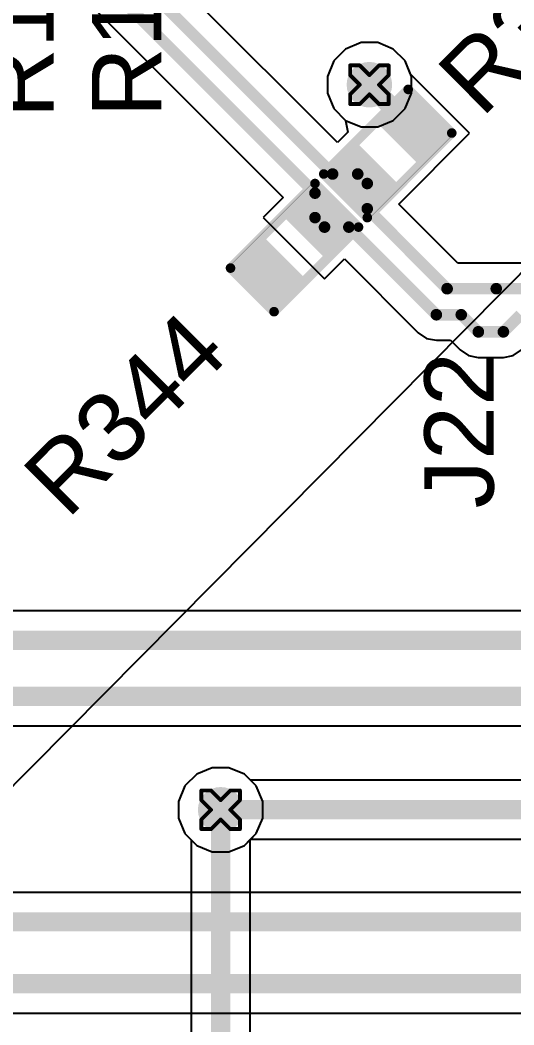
# Model space of a CAD drawing. Header units: inches. Extents: x -11 to 5379, y 0 to 5429.
# Drawn here: x 65.16 to 71.67, y 68.47 to 81.7 of the extents above; entities that cross this region are included whole.
import ezdxf

# ---------------------------------------------------------------- set-up
doc = ezdxf.new("R2010")
doc.units = ezdxf.units.IN
for name, color, linetype in [('Bottom Layer', 5, 'Continuous'), ('Bottom Solder', 6, 'Continuous'), ('Drill Drawing', 1, 'Continuous'), ('GND', 16, 'Continuous'), ('PWR', 76, 'Continuous'), ('Top Layer', 1, 'Continuous'), ('Top Overlay', 2, 'Continuous'), ('Top Paste', 8, 'Continuous'), ('Top Solder', 216, 'Continuous'), ('Via Holes', 16, 'Continuous')]:
    doc.layers.add(name, color=color, linetype=linetype)
doc.styles.add('Arial', font='', dxfattribs={"height": 0.2})
doc.styles.get('Arial').set_extended_font_data('Arial')

# ---------------------------------------------------------------- blocks, each defined once
blk = doc.blocks.new('R___0402_1')
at = {"layer": 'Top Layer'}
for points in [[(-0.699, -0.318), (-0.699, 0.318), (-0.241, 0.318), (-0.241, -0.318)], [(0.241, -0.318), (0.241, 0.318), (0.699, 0.318), (0.699, -0.318)]]:
    blk.add_hatch(color=1, dxfattribs=at).paths.add_polyline_path(points)
at = {"layer": 'Top Paste'}
for points in [[(-0.699, -0.318), (-0.699, 0.318), (-0.241, 0.318), (-0.241, -0.318)], [(0.241, -0.318), (0.241, 0.318), (0.699, 0.318), (0.699, -0.318)]]:
    blk.add_hatch(color=8, dxfattribs=at).paths.add_polyline_path(points)
at = {"layer": 'Top Solder'}
for points in [[(-0.754, -0.373), (-0.754, 0.373), (-0.186, 0.373), (-0.186, -0.373)], [(0.186, -0.373), (0.186, 0.373), (0.754, 0.373), (0.754, -0.373)]]:
    blk.add_hatch(color=216, dxfattribs=at).paths.add_polyline_path(points)
at = {"layer": 'Top Overlay'}
for points in [[(0.787, 0.406, 0.127, 0.127, 0), (-0.787, 0.406, 0.127, 0.127, 0)], [(-0.787, -0.406, 0.127, 0.127, 0), (-0.787, 0.406, 0.127, 0.127, 0)], [(0.787, -0.406, 0.127, 0.127, 0), (0.787, 0.406, 0.127, 0.127, 0)], [(0.787, -0.406, 0.127, 0.127, 0), (-0.787, -0.406, 0.127, 0.127, 0)], [(0.813, -0.432, 0.00323, 0.00323, 0), (-0.813, -0.432, 0.00323, 0.00323, 0)]]:
    blk.add_lwpolyline(points, format="xyseb", dxfattribs=at)
for points in [[(-0.819, 0.406, 0.0635, 0.0635, 1), (-0.756, 0.406, 0.0635, 0.0635, 1)], [(-0.819, 0.406, 0.0635, 0.0635, 1), (-0.756, 0.406, 0.0635, 0.0635, 1)], [(0.756, 0.406, 0.0635, 0.0635, 1), (0.819, 0.406, 0.0635, 0.0635, 1)], [(0.756, 0.406, 0.0635, 0.0635, 1), (0.819, 0.406, 0.0635, 0.0635, 1)], [(-0.819, -0.406, 0.0635, 0.0635, 1), (-0.756, -0.406, 0.0635, 0.0635, 1)], [(-0.819, -0.406, 0.0635, 0.0635, 1), (-0.756, -0.406, 0.0635, 0.0635, 1)], [(0.756, -0.406, 0.0635, 0.0635, 1), (0.819, -0.406, 0.0635, 0.0635, 1)], [(0.756, -0.406, 0.0635, 0.0635, 1), (0.819, -0.406, 0.0635, 0.0635, 1)], [(-0.814, -0.432, 0.00161, 0.00161, 1), (-0.812, -0.432, 0.00161, 0.00161, 1)], [(0.812, -0.432, 0.00161, 0.00161, 1), (0.814, -0.432, 0.00161, 0.00161, 1)]]:
    blk.add_lwpolyline(points, format="xyseb", close=True, dxfattribs=at)
blk = doc.blocks.new('R___0402_2')
at = {"layer": 'Top Layer'}
for points in [[(-0.699, -0.318), (-0.699, 0.318), (-0.241, 0.318), (-0.241, -0.318)], [(0.241, -0.318), (0.241, 0.318), (0.699, 0.318), (0.699, -0.318)]]:
    blk.add_hatch(color=1, dxfattribs=at).paths.add_polyline_path(points)
at = {"layer": 'Top Paste'}
for points in [[(-0.699, -0.318), (-0.699, 0.318), (-0.241, 0.318), (-0.241, -0.318)], [(0.241, -0.318), (0.241, 0.318), (0.699, 0.318), (0.699, -0.318)]]:
    blk.add_hatch(color=8, dxfattribs=at).paths.add_polyline_path(points)
at = {"layer": 'Top Solder'}
for points in [[(-0.754, -0.373), (-0.754, 0.373), (-0.186, 0.373), (-0.186, -0.373)], [(0.186, -0.373), (0.186, 0.373), (0.754, 0.373), (0.754, -0.373)]]:
    blk.add_hatch(color=216, dxfattribs=at).paths.add_polyline_path(points)
at = {"layer": 'Top Overlay'}
for points in [[(-0.787, 0.406, 0.127, 0.127, 0), (0.787, 0.406, 0.127, 0.127, 0)], [(-0.787, 0.406, 0.127, 0.127, 0), (-0.787, -0.406, 0.127, 0.127, 0)], [(0.787, 0.406, 0.127, 0.127, 0), (0.787, -0.406, 0.127, 0.127, 0)], [(-0.787, -0.406, 0.127, 0.127, 0), (0.787, -0.406, 0.127, 0.127, 0)], [(-0.813, -0.432, 0.00323, 0.00323, 0), (0.813, -0.432, 0.00323, 0.00323, 0)]]:
    blk.add_lwpolyline(points, format="xyseb", dxfattribs=at)
for points in [[(-0.819, 0.406, 0.0635, 0.0635, 1), (-0.756, 0.406, 0.0635, 0.0635, 1)], [(-0.819, 0.406, 0.0635, 0.0635, 1), (-0.756, 0.406, 0.0635, 0.0635, 1)], [(0.756, 0.406, 0.0635, 0.0635, 1), (0.819, 0.406, 0.0635, 0.0635, 1)], [(0.756, 0.406, 0.0635, 0.0635, 1), (0.819, 0.406, 0.0635, 0.0635, 1)], [(-0.819, -0.406, 0.0635, 0.0635, 1), (-0.756, -0.406, 0.0635, 0.0635, 1)], [(-0.819, -0.406, 0.0635, 0.0635, 1), (-0.756, -0.406, 0.0635, 0.0635, 1)], [(0.756, -0.406, 0.0635, 0.0635, 1), (0.819, -0.406, 0.0635, 0.0635, 1)], [(0.756, -0.406, 0.0635, 0.0635, 1), (0.819, -0.406, 0.0635, 0.0635, 1)], [(-0.814, -0.432, 0.00161, 0.00161, 1), (-0.812, -0.432, 0.00161, 0.00161, 1)], [(0.812, -0.432, 0.00161, 0.00161, 1), (0.814, -0.432, 0.00161, 0.00161, 1)]]:
    blk.add_lwpolyline(points, format="xyseb", close=True, dxfattribs=at)

msp = doc.modelspace()

# ---------------------------------------------------------------- hatches: boundary and pattern name
at = {"layer": 'Bottom Layer'}
h = msp.add_hatch(color=5, dxfattribs=at)
edge = h.paths.add_edge_path()
edge.add_arc((69.761, 80.848), 0.3, 0, 360)
h = msp.add_hatch(color=5, dxfattribs=at)
edge = h.paths.add_edge_path()
edge.add_arc((67.8, 71.3), 0.3, 0, 360)
at = {"layer": 'GND'}
h = msp.add_hatch(color=16, dxfattribs=at)
edge = h.paths.add_edge_path()
edge.add_arc((69.761, 80.848), 0.3, 0, 360)
h = msp.add_hatch(color=16, dxfattribs=at)
edge = h.paths.add_edge_path()
edge.add_arc((67.8, 71.3), 0.3, 0, 360)
at = {"layer": 'PWR'}
h = msp.add_hatch(color=76, dxfattribs=at)
edge = h.paths.add_edge_path()
edge.add_arc((69.761, 80.848), 0.3, 0, 360)
h = msp.add_hatch(color=76, dxfattribs=at)
edge = h.paths.add_edge_path()
edge.add_arc((67.8, 71.3), 0.3, 0, 360)
at = {"layer": 'Top Layer'}
h = msp.add_hatch(color=1, dxfattribs=at)
edge = h.paths.add_edge_path()
edge.add_arc((69.761, 80.848), 0.3, 0, 360)
h = msp.add_hatch(color=1, dxfattribs=at)
edge = h.paths.add_edge_path()
edge.add_arc((67.8, 71.3), 0.3, 0, 360)
at = {"layer": 'Via Holes'}
h = msp.add_hatch(color=7, dxfattribs=at)
edge = h.paths.add_edge_path()
edge.add_arc((69.761, 80.848), 0.15, 0, 360)
h = msp.add_hatch(color=7, dxfattribs=at)
edge = h.paths.add_edge_path()
edge.add_arc((67.8, 71.3), 0.15, 0, 360)

# ---------------------------------------------------------------- linework, layer by layer
at = {"layer": 'Bottom Layer'}
for p, q in [((69.651, 81.402), (69.447, 81.317)), ((69.871, 81.402), (69.651, 81.402)), ((70.075, 81.317), (69.871, 81.402)), ((69.447, 81.317), (69.291, 81.162)), ((70.231, 81.162), (70.075, 81.317)), ((69.291, 81.162), (69.207, 80.958)), ((70.315, 80.958), (70.231, 81.162)), ((69.207, 80.958), (69.207, 80.738)), ((70.315, 80.738), (70.315, 80.958)), ((69.207, 80.738), (69.291, 80.534)), ((70.231, 80.534), (70.315, 80.738)), ((69.291, 80.534), (69.447, 80.378)), ((70.075, 80.378), (70.231, 80.534)), ((69.447, 80.378), (69.651, 80.294)), ((69.871, 80.294), (70.075, 80.378)), ((69.651, 80.294), (69.871, 80.294)), ((67.69, 71.854), (67.486, 71.77)), ((67.91, 71.854), (67.69, 71.854)), ((68.114, 71.77), (67.91, 71.854)), ((67.486, 71.77), (67.33, 71.614)), ((68.27, 71.614), (68.114, 71.77)), ((67.33, 71.614), (67.246, 71.41)), ((68.354, 71.41), (68.27, 71.614)), ((67.246, 71.41), (67.246, 71.19)), ((68.354, 71.19), (68.354, 71.41)), ((67.246, 71.19), (67.33, 70.986)), ((68.27, 70.986), (68.354, 71.19)), ((67.33, 70.986), (67.411, 70.905)), ((68.188, 70.905), (68.27, 70.986)), ((67.411, 70.905), (67.411, 30.184)), ((68.188, 30.344), (68.188, 70.905))]:
    msp.add_line(p, q, dxfattribs=at)
msp.add_lwpolyline([(67.8, 30.184, 0.254, 0.254, 0), (67.8, 71.3, 0.254, 0.254, 0)], format="xyseb", dxfattribs=at)
msp.add_lwpolyline([(67.736, 71.3, 0.127, 0.127, 1), (67.863, 71.3, 0.127, 0.127, 1)], format="xyseb", close=True, dxfattribs=at)
at = {"layer": 'Bottom Solder'}
msp.add_line((6.245, 12.319), (5379.208, 5429.208), dxfattribs=at)
at = {"layer": 'Drill Drawing'}
for points in [[(69.507, 80.975, 0.0508, 0.0508, 0), (69.507, 81.102, 0.0508, 0.0508, 0)], [(69.507, 81.102, 0.0508, 0.0508, 0), (69.634, 81.102, 0.0508, 0.0508, 0)], [(69.634, 81.102, 0.0508, 0.0508, 0), (69.761, 80.975, 0.0508, 0.0508, 0)], [(69.761, 80.975, 0.0508, 0.0508, 0), (69.888, 81.102, 0.0508, 0.0508, 0)], [(69.888, 81.102, 0.0508, 0.0508, 0), (70.015, 81.102, 0.0508, 0.0508, 0)], [(70.015, 80.975, 0.0508, 0.0508, 0), (70.015, 81.102, 0.0508, 0.0508, 0)], [(69.507, 80.975, 0.0508, 0.0508, 0), (69.634, 80.848, 0.0508, 0.0508, 0)], [(69.888, 80.848, 0.0508, 0.0508, 0), (70.015, 80.975, 0.0508, 0.0508, 0)], [(69.507, 80.721, 0.0508, 0.0508, 0), (69.634, 80.848, 0.0508, 0.0508, 0)], [(69.888, 80.848, 0.0508, 0.0508, 0), (70.015, 80.721, 0.0508, 0.0508, 0)], [(69.507, 80.594, 0.0508, 0.0508, 0), (69.507, 80.721, 0.0508, 0.0508, 0)], [(69.634, 80.594, 0.0508, 0.0508, 0), (69.761, 80.721, 0.0508, 0.0508, 0)], [(69.761, 80.721, 0.0508, 0.0508, 0), (69.888, 80.594, 0.0508, 0.0508, 0)], [(70.015, 80.594, 0.0508, 0.0508, 0), (70.015, 80.721, 0.0508, 0.0508, 0)], [(69.507, 80.594, 0.0508, 0.0508, 0), (69.634, 80.594, 0.0508, 0.0508, 0)], [(69.888, 80.594, 0.0508, 0.0508, 0), (70.015, 80.594, 0.0508, 0.0508, 0)], [(67.546, 71.427, 0.0508, 0.0508, 0), (67.546, 71.554, 0.0508, 0.0508, 0)], [(67.546, 71.554, 0.0508, 0.0508, 0), (67.673, 71.554, 0.0508, 0.0508, 0)], [(67.546, 71.427, 0.0508, 0.0508, 0), (67.673, 71.3, 0.0508, 0.0508, 0)], [(67.673, 71.554, 0.0508, 0.0508, 0), (67.8, 71.427, 0.0508, 0.0508, 0)], [(67.8, 71.427, 0.0508, 0.0508, 0), (67.927, 71.554, 0.0508, 0.0508, 0)], [(67.927, 71.554, 0.0508, 0.0508, 0), (68.054, 71.554, 0.0508, 0.0508, 0)], [(67.927, 71.3, 0.0508, 0.0508, 0), (68.054, 71.427, 0.0508, 0.0508, 0)], [(68.054, 71.427, 0.0508, 0.0508, 0), (68.054, 71.554, 0.0508, 0.0508, 0)], [(67.546, 71.173, 0.0508, 0.0508, 0), (67.673, 71.3, 0.0508, 0.0508, 0)], [(67.927, 71.3, 0.0508, 0.0508, 0), (68.054, 71.173, 0.0508, 0.0508, 0)], [(67.546, 71.046, 0.0508, 0.0508, 0), (67.546, 71.173, 0.0508, 0.0508, 0)], [(67.673, 71.046, 0.0508, 0.0508, 0), (67.8, 71.173, 0.0508, 0.0508, 0)], [(67.8, 71.173, 0.0508, 0.0508, 0), (67.927, 71.046, 0.0508, 0.0508, 0)], [(68.054, 71.046, 0.0508, 0.0508, 0), (68.054, 71.173, 0.0508, 0.0508, 0)], [(67.546, 71.046, 0.0508, 0.0508, 0), (67.673, 71.046, 0.0508, 0.0508, 0)], [(67.927, 71.046, 0.0508, 0.0508, 0), (68.054, 71.046, 0.0508, 0.0508, 0)]]:
    msp.add_lwpolyline(points, format="xyseb", dxfattribs=at)
for points in [[(69.494, 81.102, 0.0254, 0.0254, 1), (69.52, 81.102, 0.0254, 0.0254, 1)], [(69.494, 81.102, 0.0254, 0.0254, 1), (69.52, 81.102, 0.0254, 0.0254, 1)], [(69.621, 81.102, 0.0254, 0.0254, 1), (69.647, 81.102, 0.0254, 0.0254, 1)], [(69.621, 81.102, 0.0254, 0.0254, 1), (69.647, 81.102, 0.0254, 0.0254, 1)], [(69.875, 81.102, 0.0254, 0.0254, 1), (69.901, 81.102, 0.0254, 0.0254, 1)], [(69.875, 81.102, 0.0254, 0.0254, 1), (69.901, 81.102, 0.0254, 0.0254, 1)], [(70.002, 81.102, 0.0254, 0.0254, 1), (70.028, 81.102, 0.0254, 0.0254, 1)], [(70.002, 81.102, 0.0254, 0.0254, 1), (70.028, 81.102, 0.0254, 0.0254, 1)], [(69.494, 80.975, 0.0254, 0.0254, 1), (69.52, 80.975, 0.0254, 0.0254, 1)], [(69.494, 80.975, 0.0254, 0.0254, 1), (69.52, 80.975, 0.0254, 0.0254, 1)], [(69.748, 80.975, 0.0254, 0.0254, 1), (69.774, 80.975, 0.0254, 0.0254, 1)], [(69.748, 80.975, 0.0254, 0.0254, 1), (69.774, 80.975, 0.0254, 0.0254, 1)], [(70.002, 80.975, 0.0254, 0.0254, 1), (70.028, 80.975, 0.0254, 0.0254, 1)], [(70.002, 80.975, 0.0254, 0.0254, 1), (70.028, 80.975, 0.0254, 0.0254, 1)], [(69.621, 80.848, 0.0254, 0.0254, 1), (69.647, 80.848, 0.0254, 0.0254, 1)], [(69.621, 80.848, 0.0254, 0.0254, 1), (69.647, 80.848, 0.0254, 0.0254, 1)], [(69.875, 80.848, 0.0254, 0.0254, 1), (69.901, 80.848, 0.0254, 0.0254, 1)], [(69.875, 80.848, 0.0254, 0.0254, 1), (69.901, 80.848, 0.0254, 0.0254, 1)], [(69.494, 80.721, 0.0254, 0.0254, 1), (69.52, 80.721, 0.0254, 0.0254, 1)], [(69.494, 80.721, 0.0254, 0.0254, 1), (69.52, 80.721, 0.0254, 0.0254, 1)], [(69.748, 80.721, 0.0254, 0.0254, 1), (69.774, 80.721, 0.0254, 0.0254, 1)], [(69.748, 80.721, 0.0254, 0.0254, 1), (69.774, 80.721, 0.0254, 0.0254, 1)], [(70.002, 80.721, 0.0254, 0.0254, 1), (70.028, 80.721, 0.0254, 0.0254, 1)], [(70.002, 80.721, 0.0254, 0.0254, 1), (70.028, 80.721, 0.0254, 0.0254, 1)], [(69.494, 80.594, 0.0254, 0.0254, 1), (69.52, 80.594, 0.0254, 0.0254, 1)], [(69.494, 80.594, 0.0254, 0.0254, 1), (69.52, 80.594, 0.0254, 0.0254, 1)], [(69.621, 80.594, 0.0254, 0.0254, 1), (69.647, 80.594, 0.0254, 0.0254, 1)], [(69.621, 80.594, 0.0254, 0.0254, 1), (69.647, 80.594, 0.0254, 0.0254, 1)], [(69.875, 80.594, 0.0254, 0.0254, 1), (69.901, 80.594, 0.0254, 0.0254, 1)], [(69.875, 80.594, 0.0254, 0.0254, 1), (69.901, 80.594, 0.0254, 0.0254, 1)], [(70.002, 80.594, 0.0254, 0.0254, 1), (70.028, 80.594, 0.0254, 0.0254, 1)], [(70.002, 80.594, 0.0254, 0.0254, 1), (70.028, 80.594, 0.0254, 0.0254, 1)], [(67.533, 71.554, 0.0254, 0.0254, 1), (67.559, 71.554, 0.0254, 0.0254, 1)], [(67.533, 71.554, 0.0254, 0.0254, 1), (67.559, 71.554, 0.0254, 0.0254, 1)], [(67.533, 71.427, 0.0254, 0.0254, 1), (67.559, 71.427, 0.0254, 0.0254, 1)], [(67.533, 71.427, 0.0254, 0.0254, 1), (67.559, 71.427, 0.0254, 0.0254, 1)], [(67.66, 71.554, 0.0254, 0.0254, 1), (67.686, 71.554, 0.0254, 0.0254, 1)], [(67.66, 71.554, 0.0254, 0.0254, 1), (67.686, 71.554, 0.0254, 0.0254, 1)], [(67.787, 71.427, 0.0254, 0.0254, 1), (67.813, 71.427, 0.0254, 0.0254, 1)], [(67.787, 71.427, 0.0254, 0.0254, 1), (67.813, 71.427, 0.0254, 0.0254, 1)], [(67.914, 71.554, 0.0254, 0.0254, 1), (67.94, 71.554, 0.0254, 0.0254, 1)], [(67.914, 71.554, 0.0254, 0.0254, 1), (67.94, 71.554, 0.0254, 0.0254, 1)], [(68.041, 71.554, 0.0254, 0.0254, 1), (68.067, 71.554, 0.0254, 0.0254, 1)], [(68.041, 71.554, 0.0254, 0.0254, 1), (68.067, 71.554, 0.0254, 0.0254, 1)], [(68.041, 71.427, 0.0254, 0.0254, 1), (68.067, 71.427, 0.0254, 0.0254, 1)], [(68.041, 71.427, 0.0254, 0.0254, 1), (68.067, 71.427, 0.0254, 0.0254, 1)], [(67.66, 71.3, 0.0254, 0.0254, 1), (67.686, 71.3, 0.0254, 0.0254, 1)], [(67.66, 71.3, 0.0254, 0.0254, 1), (67.686, 71.3, 0.0254, 0.0254, 1)], [(67.914, 71.3, 0.0254, 0.0254, 1), (67.94, 71.3, 0.0254, 0.0254, 1)], [(67.914, 71.3, 0.0254, 0.0254, 1), (67.94, 71.3, 0.0254, 0.0254, 1)], [(67.533, 71.173, 0.0254, 0.0254, 1), (67.559, 71.173, 0.0254, 0.0254, 1)], [(67.533, 71.173, 0.0254, 0.0254, 1), (67.559, 71.173, 0.0254, 0.0254, 1)], [(67.787, 71.173, 0.0254, 0.0254, 1), (67.813, 71.173, 0.0254, 0.0254, 1)], [(67.787, 71.173, 0.0254, 0.0254, 1), (67.813, 71.173, 0.0254, 0.0254, 1)], [(68.041, 71.173, 0.0254, 0.0254, 1), (68.067, 71.173, 0.0254, 0.0254, 1)], [(68.041, 71.173, 0.0254, 0.0254, 1), (68.067, 71.173, 0.0254, 0.0254, 1)], [(67.533, 71.046, 0.0254, 0.0254, 1), (67.559, 71.046, 0.0254, 0.0254, 1)], [(67.533, 71.046, 0.0254, 0.0254, 1), (67.559, 71.046, 0.0254, 0.0254, 1)], [(67.66, 71.046, 0.0254, 0.0254, 1), (67.686, 71.046, 0.0254, 0.0254, 1)], [(67.66, 71.046, 0.0254, 0.0254, 1), (67.686, 71.046, 0.0254, 0.0254, 1)], [(67.914, 71.046, 0.0254, 0.0254, 1), (67.94, 71.046, 0.0254, 0.0254, 1)], [(67.914, 71.046, 0.0254, 0.0254, 1), (67.94, 71.046, 0.0254, 0.0254, 1)], [(68.041, 71.046, 0.0254, 0.0254, 1), (68.067, 71.046, 0.0254, 0.0254, 1)], [(68.041, 71.046, 0.0254, 0.0254, 1), (68.067, 71.046, 0.0254, 0.0254, 1)]]:
    msp.add_lwpolyline(points, format="xyseb", close=True, dxfattribs=at)
at = {"layer": 'GND'}
for p, q in [((69.651, 81.402), (69.447, 81.317)), ((69.871, 81.402), (69.651, 81.402)), ((70.075, 81.317), (69.871, 81.402)), ((69.447, 81.317), (69.291, 81.162)), ((70.231, 81.162), (70.075, 81.317)), ((69.291, 81.162), (69.207, 80.958)), ((70.315, 80.958), (70.231, 81.162)), ((69.207, 80.958), (69.207, 80.738)), ((70.315, 80.738), (70.315, 80.958)), ((69.207, 80.738), (69.291, 80.534)), ((70.231, 80.534), (70.315, 80.738)), ((69.291, 80.534), (69.447, 80.378)), ((70.075, 80.378), (70.231, 80.534)), ((69.447, 80.378), (69.651, 80.294)), ((69.871, 80.294), (70.075, 80.378)), ((69.651, 80.294), (69.871, 80.294)), ((67.69, 71.854), (67.486, 71.77)), ((67.91, 71.854), (67.69, 71.854)), ((68.114, 71.77), (67.91, 71.854)), ((67.486, 71.77), (67.33, 71.614)), ((68.27, 71.614), (68.114, 71.77)), ((67.33, 71.614), (67.246, 71.41)), ((68.354, 71.41), (68.27, 71.614)), ((67.246, 71.41), (67.246, 71.19)), ((68.354, 71.19), (68.354, 71.41)), ((67.246, 71.19), (67.33, 70.986)), ((68.27, 70.986), (68.354, 71.19)), ((67.33, 70.986), (67.486, 70.831)), ((68.114, 70.831), (68.27, 70.986)), ((67.486, 70.831), (67.69, 70.746)), ((67.91, 70.746), (68.114, 70.831)), ((67.69, 70.746), (67.91, 70.746))]:
    msp.add_line(p, q, dxfattribs=at)
at = {"layer": 'PWR'}
for p, q in [((67.69, 71.854), (67.486, 71.77)), ((67.91, 71.854), (67.69, 71.854)), ((68.114, 71.77), (67.91, 71.854)), ((67.486, 71.77), (67.33, 71.614)), ((68.27, 71.614), (68.114, 71.77)), ((67.33, 71.614), (67.246, 71.41)), ((68.354, 71.41), (68.27, 71.614)), ((67.246, 71.41), (67.246, 71.19)), ((68.354, 71.19), (68.354, 71.41)), ((67.246, 71.19), (67.33, 70.986)), ((68.27, 70.986), (68.354, 71.19)), ((67.33, 70.986), (67.486, 70.831)), ((68.114, 70.831), (68.27, 70.986)), ((67.486, 70.831), (67.69, 70.746)), ((67.91, 70.746), (68.114, 70.831)), ((67.69, 70.746), (67.91, 70.746))]:
    msp.add_line(p, q, dxfattribs=at)
at = {"layer": 'Top Layer'}
for p, q in [((69.339, 80.086), (65.615, 83.81)), ((65.095, 82.892), (68.625, 79.362)), ((69.651, 81.402), (69.447, 81.317)), ((69.871, 81.402), (69.651, 81.402)), ((70.075, 81.317), (69.871, 81.402)), ((69.447, 81.317), (69.291, 81.162)), ((70.231, 81.162), (70.075, 81.317)), ((69.291, 81.162), (69.207, 80.958)), ((70.302, 80.989), (70.231, 81.162)), ((71.08, 80.211), (70.302, 80.989)), ((69.207, 80.958), (69.207, 80.738)), ((69.207, 80.738), (69.291, 80.534)), ((69.291, 80.534), (69.447, 80.378)), ((69.447, 80.378), (69.478, 80.225)), ((69.478, 80.225), (69.339, 80.086)), ((70.147, 79.277), (71.08, 80.211)), ((68.625, 79.362), (68.361, 79.098)), ((70.925, 78.499), (70.147, 79.277)), ((68.361, 79.098), (69.169, 78.29)), ((69.169, 78.29), (69.433, 78.554)), ((69.433, 78.554), (70.406, 77.581)), ((72.207, 78.499), (70.925, 78.499)), ((70.406, 77.581), (70.515, 77.508)), ((70.515, 77.508), (70.644, 77.483)), ((70.644, 77.483), (70.832, 77.483)), ((70.832, 77.483), (70.959, 77.356)), ((70.959, 77.356), (71.069, 77.283)), ((71.069, 77.283), (71.197, 77.257)), ((71.527, 77.257), (71.656, 77.283)), ((71.656, 77.283), (71.765, 77.356)), ((71.197, 77.257), (71.527, 77.257)), ((99.394, 73.918), (55.699, 73.918)), ((56.165, 72.405), (99.692, 72.405)), ((67.69, 71.854), (67.486, 71.77)), ((67.91, 71.854), (67.69, 71.854)), ((68.114, 71.77), (67.91, 71.854)), ((67.486, 71.77), (67.33, 71.614)), ((68.195, 71.689), (68.114, 71.77)), ((67.33, 71.614), (67.246, 71.41)), ((99.486, 71.689), (68.195, 71.689)), ((67.246, 71.41), (67.246, 71.19)), ((67.246, 71.19), (67.33, 70.986)), ((67.33, 70.986), (67.486, 70.831)), ((67.486, 70.831), (67.69, 70.746)), ((67.91, 70.746), (68.114, 70.831)), ((68.114, 70.831), (68.195, 70.912)), ((68.195, 70.912), (99.647, 70.912)), ((67.69, 70.746), (67.91, 70.746)), ((122.033, 70.213), (61.019, 70.213)), ((60.655, 68.623), (121.169, 68.623))]:
    msp.add_line(p, q, dxfattribs=at)
for points in [[(65.377, 83.572, 0.152, 0.152, 0), (69.276, 79.672, 0.152, 0.152, 0)], [(65.235, 83.229, 0.152, 0.152, 0), (69.044, 79.42, 0.152, 0.152, 0)], [(69.761, 80.848, 0.254, 0.254, 0), (70.335, 80.274, 0.254, 0.254, 0)], [(69.276, 79.672, 0.152, 0.152, 0), (69.608, 79.672, 0.152, 0.152, 0)], [(69.608, 79.672, 0.152, 0.152, 0), (69.733, 79.547, 0.152, 0.152, 0)], [(69.733, 79.215, 0.152, 0.152, 0), (69.733, 79.547, 0.152, 0.152, 0)], [(69.044, 79.098, 0.152, 0.152, 0), (69.044, 79.42, 0.152, 0.152, 0)], [(69.733, 79.215, 0.152, 0.152, 0), (70.786, 78.162, 0.152, 0.152, 0)], [(69.044, 79.098, 0.152, 0.152, 0), (69.169, 78.973, 0.152, 0.152, 0)], [(69.169, 78.973, 0.152, 0.152, 0), (69.49, 78.973, 0.152, 0.152, 0)], [(69.49, 78.973, 0.152, 0.152, 0), (70.644, 77.819, 0.152, 0.152, 0)], [(70.786, 78.162, 0.152, 0.152, 0), (71.433, 78.162, 0.152, 0.152, 0)], [(71.433, 78.162, 0.152, 0.152, 0), (73.883, 78.162, 0.152, 0.152, 0)], [(70.644, 77.819, 0.152, 0.152, 0), (70.972, 77.819, 0.152, 0.152, 0)], [(70.972, 77.819, 0.152, 0.152, 0), (71.197, 77.594, 0.152, 0.152, 0)], [(71.527, 77.594, 0.152, 0.152, 0), (71.753, 77.819, 0.152, 0.152, 0)], [(71.197, 77.594, 0.152, 0.152, 0), (71.527, 77.594, 0.152, 0.152, 0)], [(55.699, 73.53, 0.254, 0.254, 0), (99.555, 73.53, 0.254, 0.254, 0)], [(56.004, 72.793, 0.254, 0.254, 0), (99.692, 72.793, 0.254, 0.254, 0)], [(67.8, 71.3, 0.254, 0.254, 0), (99.647, 71.3, 0.254, 0.254, 0)], [(60.858, 69.825, 0.254, 0.254, 0), (122.428, 69.825, 0.254, 0.254, 0)], [(60.655, 69.012, 0.254, 0.254, 0), (121.564, 69.012, 0.254, 0.254, 0)]]:
    msp.add_lwpolyline(points, format="xyseb", dxfattribs=at)
for points in [[(69.697, 80.848, 0.127, 0.127, 1), (69.824, 80.848, 0.127, 0.127, 1)], [(70.271, 80.274, 0.127, 0.127, 1), (70.398, 80.274, 0.127, 0.127, 1)], [(69.238, 79.672, 0.0762, 0.0762, 1), (69.314, 79.672, 0.0762, 0.0762, 1)], [(69.238, 79.672, 0.0762, 0.0762, 1), (69.314, 79.672, 0.0762, 0.0762, 1)], [(69.569, 79.672, 0.0762, 0.0762, 1), (69.646, 79.672, 0.0762, 0.0762, 1)], [(69.569, 79.672, 0.0762, 0.0762, 1), (69.646, 79.672, 0.0762, 0.0762, 1)], [(69.695, 79.547, 0.0762, 0.0762, 1), (69.771, 79.547, 0.0762, 0.0762, 1)], [(69.695, 79.547, 0.0762, 0.0762, 1), (69.771, 79.547, 0.0762, 0.0762, 1)], [(69.006, 79.42, 0.0762, 0.0762, 1), (69.082, 79.42, 0.0762, 0.0762, 1)], [(69.006, 79.42, 0.0762, 0.0762, 1), (69.082, 79.42, 0.0762, 0.0762, 1)], [(69.695, 79.215, 0.0762, 0.0762, 1), (69.771, 79.215, 0.0762, 0.0762, 1)], [(69.695, 79.215, 0.0762, 0.0762, 1), (69.771, 79.215, 0.0762, 0.0762, 1)], [(69.006, 79.098, 0.0762, 0.0762, 1), (69.082, 79.098, 0.0762, 0.0762, 1)], [(69.006, 79.098, 0.0762, 0.0762, 1), (69.082, 79.098, 0.0762, 0.0762, 1)], [(69.131, 78.973, 0.0762, 0.0762, 1), (69.208, 78.973, 0.0762, 0.0762, 1)], [(69.131, 78.973, 0.0762, 0.0762, 1), (69.208, 78.973, 0.0762, 0.0762, 1)], [(69.452, 78.973, 0.0762, 0.0762, 1), (69.528, 78.973, 0.0762, 0.0762, 1)], [(69.452, 78.973, 0.0762, 0.0762, 1), (69.528, 78.973, 0.0762, 0.0762, 1)], [(70.747, 78.162, 0.0762, 0.0762, 1), (70.824, 78.162, 0.0762, 0.0762, 1)], [(70.747, 78.162, 0.0762, 0.0762, 1), (70.824, 78.162, 0.0762, 0.0762, 1)], [(71.395, 78.162, 0.0762, 0.0762, 1), (71.471, 78.162, 0.0762, 0.0762, 1)], [(71.395, 78.162, 0.0762, 0.0762, 1), (71.471, 78.162, 0.0762, 0.0762, 1)], [(70.605, 77.819, 0.0762, 0.0762, 1), (70.682, 77.819, 0.0762, 0.0762, 1)], [(70.605, 77.819, 0.0762, 0.0762, 1), (70.682, 77.819, 0.0762, 0.0762, 1)], [(70.934, 77.819, 0.0762, 0.0762, 1), (71.01, 77.819, 0.0762, 0.0762, 1)], [(70.934, 77.819, 0.0762, 0.0762, 1), (71.01, 77.819, 0.0762, 0.0762, 1)], [(71.159, 77.594, 0.0762, 0.0762, 1), (71.236, 77.594, 0.0762, 0.0762, 1)], [(71.159, 77.594, 0.0762, 0.0762, 1), (71.236, 77.594, 0.0762, 0.0762, 1)], [(71.489, 77.594, 0.0762, 0.0762, 1), (71.566, 77.594, 0.0762, 0.0762, 1)], [(71.489, 77.594, 0.0762, 0.0762, 1), (71.566, 77.594, 0.0762, 0.0762, 1)], [(67.736, 71.3, 0.127, 0.127, 1), (67.863, 71.3, 0.127, 0.127, 1)]]:
    msp.add_lwpolyline(points, format="xyseb", close=True, dxfattribs=at)
at = {"layer": 'Top Solder'}
msp.add_line((6.245, 12.319), (5379.208, 5429.208), dxfattribs=at)

# ---------------------------------------------------------------- block references
for name, p, rotation in [('R___0402_2', (70.003, 79.942), 45), ('R___0402_1', (68.774, 78.703), 225)]:
    msp.add_blockref(name, p, dxfattribs=dict(rotation=rotation))

# ---------------------------------------------------------------- texts
at = {"layer": 'Top Overlay', "style": 'Arial'}
for s, rotation, p in [('R183', 90, (65.6, 80.407)), ('R186', 90, (67.017, 80.418)), ('R343', 45, (71.243, 80.4)), ('R344', 45, (65.779, 75.114)), ('J22', 90, (71.4, 75.268))]:
    msp.add_text(s, height=0.9144, rotation=rotation, dxfattribs=at).set_placement(p)

doc.saveas('drawing.dxf')
